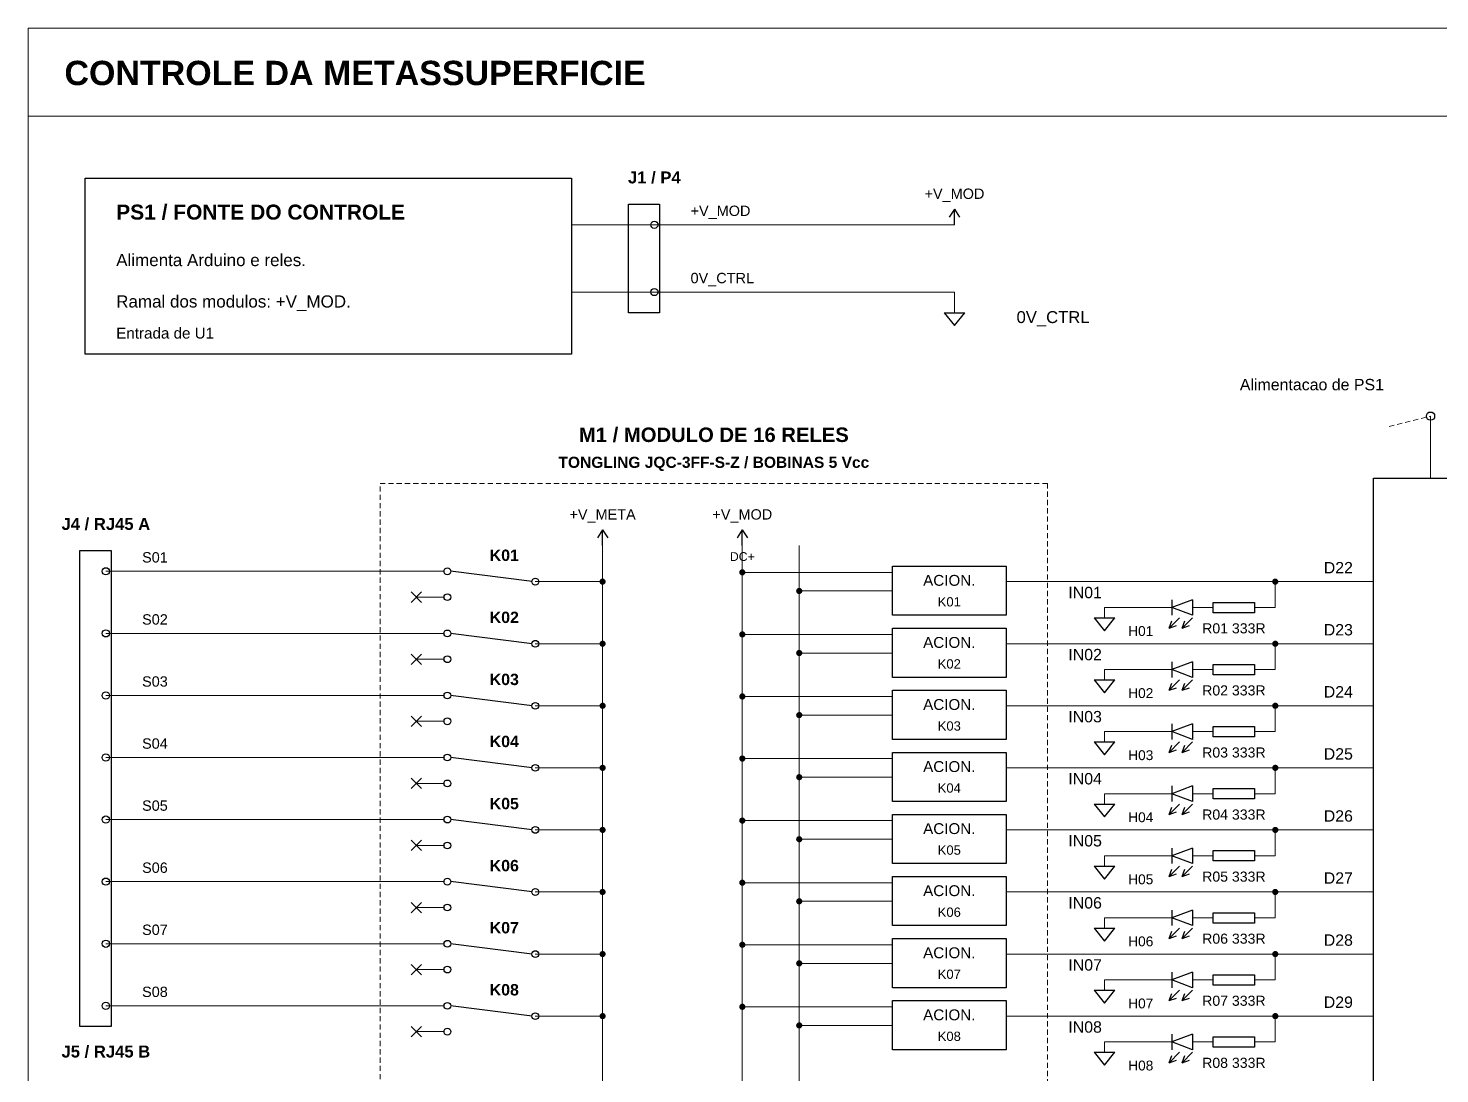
# Model space of a CAD drawing. Header units: millimetres. Extents: x 7 to 587, y 7 to 413.
# Drawn here: x 7 to 279.8, y 210.9 to 413 of the extents above; entities that cross this region are included whole.
import ezdxf
from ezdxf.enums import TextEntityAlignment as Align

# ---------------------------------------------------------------- set-up
doc = ezdxf.new("R2010")
doc.units = ezdxf.units.MM
doc.linetypes.add('ASSOCIATION_DASH', pattern=[1.6, 1, -0.6])
for name, color, linetype, lineweight in [('ANNOTATION', 7, 'Continuous', 13), ('FRAME', 7, 'Continuous', 18), ('MODULE', 7, 'Continuous', 13), ('SYMBOLS', 7, 'Continuous', 25), ('TEXT', 7, 'Continuous', 18), ('WIRES', 7, 'Continuous', 20)]:
    doc.layers.add(name, color=color, linetype=linetype, lineweight=lineweight)
doc.styles.add('BOLD', font='arialbd.ttf')
doc.styles.get("Standard").update_dxf_attribs({"font": 'arial.ttf'})

msp = doc.modelspace()

# ---------------------------------------------------------------- hatches: boundary and pattern name
at = {"layer": 'SYMBOLS'}
for points in [[(145.6, 307.8), (145.58, 307.96), (145.52, 308.1), (145.42, 308.22), (145.3, 308.32), (145.16, 308.38), (145, 308.4), (144.84, 308.38), (144.7, 308.32), (144.58, 308.22), (144.48, 308.1), (144.42, 307.96), (144.4, 307.8), (144.42, 307.64), (144.48, 307.5), (144.58, 307.38), (144.7, 307.28), (144.84, 307.22), (145, 307.2), (145.16, 307.22), (145.3, 307.28), (145.42, 307.38), (145.52, 307.5), (145.58, 307.64)], [(118.6, 306), (118.58, 306.16), (118.52, 306.3), (118.42, 306.42), (118.3, 306.52), (118.16, 306.58), (118, 306.6), (117.84, 306.58), (117.7, 306.52), (117.58, 306.42), (117.48, 306.3), (117.42, 306.16), (117.4, 306), (117.42, 305.84), (117.48, 305.7), (117.58, 305.58), (117.7, 305.48), (117.84, 305.42), (118, 305.4), (118.16, 305.42), (118.3, 305.48), (118.42, 305.58), (118.52, 305.7), (118.58, 305.84)], [(248.6, 306), (248.58, 306.16), (248.52, 306.3), (248.42, 306.42), (248.3, 306.52), (248.16, 306.58), (248, 306.6), (247.84, 306.58), (247.7, 306.52), (247.58, 306.42), (247.48, 306.3), (247.42, 306.16), (247.4, 306), (247.42, 305.84), (247.48, 305.7), (247.58, 305.58), (247.7, 305.48), (247.84, 305.42), (248, 305.4), (248.16, 305.42), (248.3, 305.48), (248.42, 305.58), (248.52, 305.7), (248.58, 305.84)], [(156.6, 304.2), (156.58, 304.36), (156.52, 304.5), (156.42, 304.62), (156.3, 304.72), (156.16, 304.78), (156, 304.8), (155.84, 304.78), (155.7, 304.72), (155.58, 304.62), (155.48, 304.5), (155.42, 304.36), (155.4, 304.2), (155.42, 304.04), (155.48, 303.9), (155.58, 303.78), (155.7, 303.68), (155.84, 303.62), (156, 303.6), (156.16, 303.62), (156.3, 303.68), (156.42, 303.78), (156.52, 303.9), (156.58, 304.04)], [(145.6, 295.8), (145.58, 295.96), (145.52, 296.1), (145.42, 296.22), (145.3, 296.32), (145.16, 296.38), (145, 296.4), (144.84, 296.38), (144.7, 296.32), (144.58, 296.22), (144.48, 296.1), (144.42, 295.96), (144.4, 295.8), (144.42, 295.64), (144.48, 295.5), (144.58, 295.38), (144.7, 295.28), (144.84, 295.22), (145, 295.2), (145.16, 295.22), (145.3, 295.28), (145.42, 295.38), (145.52, 295.5), (145.58, 295.64)], [(118.6, 294), (118.58, 294.16), (118.52, 294.3), (118.42, 294.42), (118.3, 294.52), (118.16, 294.58), (118, 294.6), (117.84, 294.58), (117.7, 294.52), (117.58, 294.42), (117.48, 294.3), (117.42, 294.16), (117.4, 294), (117.42, 293.84), (117.48, 293.7), (117.58, 293.58), (117.7, 293.48), (117.84, 293.42), (118, 293.4), (118.16, 293.42), (118.3, 293.48), (118.42, 293.58), (118.52, 293.7), (118.58, 293.84)], [(156.6, 292.2), (156.58, 292.36), (156.52, 292.5), (156.42, 292.62), (156.3, 292.72), (156.16, 292.78), (156, 292.8), (155.84, 292.78), (155.7, 292.72), (155.58, 292.62), (155.48, 292.5), (155.42, 292.36), (155.4, 292.2), (155.42, 292.04), (155.48, 291.9), (155.58, 291.78), (155.7, 291.68), (155.84, 291.62), (156, 291.6), (156.16, 291.62), (156.3, 291.68), (156.42, 291.78), (156.52, 291.9), (156.58, 292.04)], [(248.6, 294), (248.58, 294.16), (248.52, 294.3), (248.42, 294.42), (248.3, 294.52), (248.16, 294.58), (248, 294.6), (247.84, 294.58), (247.7, 294.52), (247.58, 294.42), (247.48, 294.3), (247.42, 294.16), (247.4, 294), (247.42, 293.84), (247.48, 293.7), (247.58, 293.58), (247.7, 293.48), (247.84, 293.42), (248, 293.4), (248.16, 293.42), (248.3, 293.48), (248.42, 293.58), (248.52, 293.7), (248.58, 293.84)], [(145.6, 283.8), (145.58, 283.96), (145.52, 284.1), (145.42, 284.22), (145.3, 284.32), (145.16, 284.38), (145, 284.4), (144.84, 284.38), (144.7, 284.32), (144.58, 284.22), (144.48, 284.1), (144.42, 283.96), (144.4, 283.8), (144.42, 283.64), (144.48, 283.5), (144.58, 283.38), (144.7, 283.28), (144.84, 283.22), (145, 283.2), (145.16, 283.22), (145.3, 283.28), (145.42, 283.38), (145.52, 283.5), (145.58, 283.64)], [(118.6, 282), (118.58, 282.16), (118.52, 282.3), (118.42, 282.42), (118.3, 282.52), (118.16, 282.58), (118, 282.6), (117.84, 282.58), (117.7, 282.52), (117.58, 282.42), (117.48, 282.3), (117.42, 282.16), (117.4, 282), (117.42, 281.84), (117.48, 281.7), (117.58, 281.58), (117.7, 281.48), (117.84, 281.42), (118, 281.4), (118.16, 281.42), (118.3, 281.48), (118.42, 281.58), (118.52, 281.7), (118.58, 281.84)], [(248.6, 282), (248.58, 282.16), (248.52, 282.3), (248.42, 282.42), (248.3, 282.52), (248.16, 282.58), (248, 282.6), (247.84, 282.58), (247.7, 282.52), (247.58, 282.42), (247.48, 282.3), (247.42, 282.16), (247.4, 282), (247.42, 281.84), (247.48, 281.7), (247.58, 281.58), (247.7, 281.48), (247.84, 281.42), (248, 281.4), (248.16, 281.42), (248.3, 281.48), (248.42, 281.58), (248.52, 281.7), (248.58, 281.84)], [(156.6, 280.2), (156.58, 280.36), (156.52, 280.5), (156.42, 280.62), (156.3, 280.72), (156.16, 280.78), (156, 280.8), (155.84, 280.78), (155.7, 280.72), (155.58, 280.62), (155.48, 280.5), (155.42, 280.36), (155.4, 280.2), (155.42, 280.04), (155.48, 279.9), (155.58, 279.78), (155.7, 279.68), (155.84, 279.62), (156, 279.6), (156.16, 279.62), (156.3, 279.68), (156.42, 279.78), (156.52, 279.9), (156.58, 280.04)], [(118.6, 270), (118.58, 270.16), (118.52, 270.3), (118.42, 270.42), (118.3, 270.52), (118.16, 270.58), (118, 270.6), (117.84, 270.58), (117.7, 270.52), (117.58, 270.42), (117.48, 270.3), (117.42, 270.16), (117.4, 270), (117.42, 269.84), (117.48, 269.7), (117.58, 269.58), (117.7, 269.48), (117.84, 269.42), (118, 269.4), (118.16, 269.42), (118.3, 269.48), (118.42, 269.58), (118.52, 269.7), (118.58, 269.84)], [(145.6, 271.8), (145.58, 271.96), (145.52, 272.1), (145.42, 272.22), (145.3, 272.32), (145.16, 272.38), (145, 272.4), (144.84, 272.38), (144.7, 272.32), (144.58, 272.22), (144.48, 272.1), (144.42, 271.96), (144.4, 271.8), (144.42, 271.64), (144.48, 271.5), (144.58, 271.38), (144.7, 271.28), (144.84, 271.22), (145, 271.2), (145.16, 271.22), (145.3, 271.28), (145.42, 271.38), (145.52, 271.5), (145.58, 271.64)], [(248.6, 270), (248.58, 270.16), (248.52, 270.3), (248.42, 270.42), (248.3, 270.52), (248.16, 270.58), (248, 270.6), (247.84, 270.58), (247.7, 270.52), (247.58, 270.42), (247.48, 270.3), (247.42, 270.16), (247.4, 270), (247.42, 269.84), (247.48, 269.7), (247.58, 269.58), (247.7, 269.48), (247.84, 269.42), (248, 269.4), (248.16, 269.42), (248.3, 269.48), (248.42, 269.58), (248.52, 269.7), (248.58, 269.84)], [(156.6, 268.2), (156.58, 268.36), (156.52, 268.5), (156.42, 268.62), (156.3, 268.72), (156.16, 268.78), (156, 268.8), (155.84, 268.78), (155.7, 268.72), (155.58, 268.62), (155.48, 268.5), (155.42, 268.36), (155.4, 268.2), (155.42, 268.04), (155.48, 267.9), (155.58, 267.78), (155.7, 267.68), (155.84, 267.62), (156, 267.6), (156.16, 267.62), (156.3, 267.68), (156.42, 267.78), (156.52, 267.9), (156.58, 268.04)], [(145.6, 259.8), (145.58, 259.96), (145.52, 260.1), (145.42, 260.22), (145.3, 260.32), (145.16, 260.38), (145, 260.4), (144.84, 260.38), (144.7, 260.32), (144.58, 260.22), (144.48, 260.1), (144.42, 259.96), (144.4, 259.8), (144.42, 259.64), (144.48, 259.5), (144.58, 259.38), (144.7, 259.28), (144.84, 259.22), (145, 259.2), (145.16, 259.22), (145.3, 259.28), (145.42, 259.38), (145.52, 259.5), (145.58, 259.64)], [(118.6, 258), (118.58, 258.16), (118.52, 258.3), (118.42, 258.42), (118.3, 258.52), (118.16, 258.58), (118, 258.6), (117.84, 258.58), (117.7, 258.52), (117.58, 258.42), (117.48, 258.3), (117.42, 258.16), (117.4, 258), (117.42, 257.84), (117.48, 257.7), (117.58, 257.58), (117.7, 257.48), (117.84, 257.42), (118, 257.4), (118.16, 257.42), (118.3, 257.48), (118.42, 257.58), (118.52, 257.7), (118.58, 257.84)], [(156.6, 256.2), (156.58, 256.36), (156.52, 256.5), (156.42, 256.62), (156.3, 256.72), (156.16, 256.78), (156, 256.8), (155.84, 256.78), (155.7, 256.72), (155.58, 256.62), (155.48, 256.5), (155.42, 256.36), (155.4, 256.2), (155.42, 256.04), (155.48, 255.9), (155.58, 255.78), (155.7, 255.68), (155.84, 255.62), (156, 255.6), (156.16, 255.62), (156.3, 255.68), (156.42, 255.78), (156.52, 255.9), (156.58, 256.04)], [(248.6, 258), (248.58, 258.16), (248.52, 258.3), (248.42, 258.42), (248.3, 258.52), (248.16, 258.58), (248, 258.6), (247.84, 258.58), (247.7, 258.52), (247.58, 258.42), (247.48, 258.3), (247.42, 258.16), (247.4, 258), (247.42, 257.84), (247.48, 257.7), (247.58, 257.58), (247.7, 257.48), (247.84, 257.42), (248, 257.4), (248.16, 257.42), (248.3, 257.48), (248.42, 257.58), (248.52, 257.7), (248.58, 257.84)], [(145.6, 247.8), (145.58, 247.96), (145.52, 248.1), (145.42, 248.22), (145.3, 248.32), (145.16, 248.38), (145, 248.4), (144.84, 248.38), (144.7, 248.32), (144.58, 248.22), (144.48, 248.1), (144.42, 247.96), (144.4, 247.8), (144.42, 247.64), (144.48, 247.5), (144.58, 247.38), (144.7, 247.28), (144.84, 247.22), (145, 247.2), (145.16, 247.22), (145.3, 247.28), (145.42, 247.38), (145.52, 247.5), (145.58, 247.64)], [(118.6, 246), (118.58, 246.16), (118.52, 246.3), (118.42, 246.42), (118.3, 246.52), (118.16, 246.58), (118, 246.6), (117.84, 246.58), (117.7, 246.52), (117.58, 246.42), (117.48, 246.3), (117.42, 246.16), (117.4, 246), (117.42, 245.84), (117.48, 245.7), (117.58, 245.58), (117.7, 245.48), (117.84, 245.42), (118, 245.4), (118.16, 245.42), (118.3, 245.48), (118.42, 245.58), (118.52, 245.7), (118.58, 245.84)], [(248.6, 246), (248.58, 246.16), (248.52, 246.3), (248.42, 246.42), (248.3, 246.52), (248.16, 246.58), (248, 246.6), (247.84, 246.58), (247.7, 246.52), (247.58, 246.42), (247.48, 246.3), (247.42, 246.16), (247.4, 246), (247.42, 245.84), (247.48, 245.7), (247.58, 245.58), (247.7, 245.48), (247.84, 245.42), (248, 245.4), (248.16, 245.42), (248.3, 245.48), (248.42, 245.58), (248.52, 245.7), (248.58, 245.84)], [(156.6, 244.2), (156.58, 244.36), (156.52, 244.5), (156.42, 244.62), (156.3, 244.72), (156.16, 244.78), (156, 244.8), (155.84, 244.78), (155.7, 244.72), (155.58, 244.62), (155.48, 244.5), (155.42, 244.36), (155.4, 244.2), (155.42, 244.04), (155.48, 243.9), (155.58, 243.78), (155.7, 243.68), (155.84, 243.62), (156, 243.6), (156.16, 243.62), (156.3, 243.68), (156.42, 243.78), (156.52, 243.9), (156.58, 244.04)], [(118.6, 234), (118.58, 234.16), (118.52, 234.3), (118.42, 234.42), (118.3, 234.52), (118.16, 234.58), (118, 234.6), (117.84, 234.58), (117.7, 234.52), (117.58, 234.42), (117.48, 234.3), (117.42, 234.16), (117.4, 234), (117.42, 233.84), (117.48, 233.7), (117.58, 233.58), (117.7, 233.48), (117.84, 233.42), (118, 233.4), (118.16, 233.42), (118.3, 233.48), (118.42, 233.58), (118.52, 233.7), (118.58, 233.84)], [(145.6, 235.8), (145.58, 235.96), (145.52, 236.1), (145.42, 236.22), (145.3, 236.32), (145.16, 236.38), (145, 236.4), (144.84, 236.38), (144.7, 236.32), (144.58, 236.22), (144.48, 236.1), (144.42, 235.96), (144.4, 235.8), (144.42, 235.64), (144.48, 235.5), (144.58, 235.38), (144.7, 235.28), (144.84, 235.22), (145, 235.2), (145.16, 235.22), (145.3, 235.28), (145.42, 235.38), (145.52, 235.5), (145.58, 235.64)], [(248.6, 234), (248.58, 234.16), (248.52, 234.3), (248.42, 234.42), (248.3, 234.52), (248.16, 234.58), (248, 234.6), (247.84, 234.58), (247.7, 234.52), (247.58, 234.42), (247.48, 234.3), (247.42, 234.16), (247.4, 234), (247.42, 233.84), (247.48, 233.7), (247.58, 233.58), (247.7, 233.48), (247.84, 233.42), (248, 233.4), (248.16, 233.42), (248.3, 233.48), (248.42, 233.58), (248.52, 233.7), (248.58, 233.84)], [(156.6, 232.2), (156.58, 232.36), (156.52, 232.5), (156.42, 232.62), (156.3, 232.72), (156.16, 232.78), (156, 232.8), (155.84, 232.78), (155.7, 232.72), (155.58, 232.62), (155.48, 232.5), (155.42, 232.36), (155.4, 232.2), (155.42, 232.04), (155.48, 231.9), (155.58, 231.78), (155.7, 231.68), (155.84, 231.62), (156, 231.6), (156.16, 231.62), (156.3, 231.68), (156.42, 231.78), (156.52, 231.9), (156.58, 232.04)], [(145.6, 223.8), (145.58, 223.96), (145.52, 224.1), (145.42, 224.22), (145.3, 224.32), (145.16, 224.38), (145, 224.4), (144.84, 224.38), (144.7, 224.32), (144.58, 224.22), (144.48, 224.1), (144.42, 223.96), (144.4, 223.8), (144.42, 223.64), (144.48, 223.5), (144.58, 223.38), (144.7, 223.28), (144.84, 223.22), (145, 223.2), (145.16, 223.22), (145.3, 223.28), (145.42, 223.38), (145.52, 223.5), (145.58, 223.64)], [(118.6, 222), (118.58, 222.16), (118.52, 222.3), (118.42, 222.42), (118.3, 222.52), (118.16, 222.58), (118, 222.6), (117.84, 222.58), (117.7, 222.52), (117.58, 222.42), (117.48, 222.3), (117.42, 222.16), (117.4, 222), (117.42, 221.84), (117.48, 221.7), (117.58, 221.58), (117.7, 221.48), (117.84, 221.42), (118, 221.4), (118.16, 221.42), (118.3, 221.48), (118.42, 221.58), (118.52, 221.7), (118.58, 221.84)], [(248.6, 222), (248.58, 222.16), (248.52, 222.3), (248.42, 222.42), (248.3, 222.52), (248.16, 222.58), (248, 222.6), (247.84, 222.58), (247.7, 222.52), (247.58, 222.42), (247.48, 222.3), (247.42, 222.16), (247.4, 222), (247.42, 221.84), (247.48, 221.7), (247.58, 221.58), (247.7, 221.48), (247.84, 221.42), (248, 221.4), (248.16, 221.42), (248.3, 221.48), (248.42, 221.58), (248.52, 221.7), (248.58, 221.84)], [(156.6, 220.2), (156.58, 220.36), (156.52, 220.5), (156.42, 220.62), (156.3, 220.72), (156.16, 220.78), (156, 220.8), (155.84, 220.78), (155.7, 220.72), (155.58, 220.62), (155.48, 220.5), (155.42, 220.36), (155.4, 220.2), (155.42, 220.04), (155.48, 219.9), (155.58, 219.78), (155.7, 219.68), (155.84, 219.62), (156, 219.6), (156.16, 219.62), (156.3, 219.68), (156.42, 219.78), (156.52, 219.9), (156.58, 220.04)]]:
    msp.add_hatch(color=256, dxfattribs=at).paths.add_polyline_path(points)

# ---------------------------------------------------------------- linework, layer by layer
at = {"layer": 'ANNOTATION', "linetype": 'ASSOCIATION_DASH'}
msp.add_line((270, 336), (278, 338), dxfattribs=at)
at = {"layer": 'FRAME'}
for p, q in [((7, 413), (587, 413)), ((7, 7), (7, 413)), ((7, 396), (587, 396))]:
    msp.add_line(p, q, dxfattribs=at)
at = {"layer": 'MODULE', "linetype": 'ASSOCIATION_DASH'}
for p, q in [((75, 325), (204, 325)), ((75, 101), (75, 325)), ((204, 325), (204, 101))]:
    msp.add_line(p, q, dxfattribs=at)
at = {"layer": 'SYMBOLS'}
for p, q in [((18, 384), (112, 384)), ((18, 350), (18, 384)), ((112, 384), (112, 350)), ((123, 379), (129, 379)), ((123, 358), (123, 379)), ((129, 379), (129, 358)), ((186, 378), (185, 376.5)), ((186, 375), (186, 378)), ((186, 378), (187, 376.5)), ((129, 358), (123, 358)), ((184, 358), (188, 358)), ((184, 358), (186, 355.5)), ((186, 355.5), (188, 358)), ((112, 350), (18, 350)), ((267, 326), (327, 326)), ((267, 103), (267, 326)), ((118, 316), (117, 314.5)), ((118, 313), (118, 316)), ((118, 316), (119, 314.5)), ((145, 316), (144, 314.5)), ((145, 313), (145, 316)), ((145, 316), (146, 314.5)), ((17, 312), (23, 312)), ((17, 220), (17, 312)), ((23, 312), (23, 220)), ((174, 309), (196, 309)), ((174, 299.5), (174, 309)), ((196, 309), (196, 299.5)), ((104.4, 306), (88.6, 308)), ((81, 304), (83, 302)), ((81, 302), (83, 304)), ((232, 302.5), (228, 301)), ((228, 302.5), (228, 299.5)), ((232, 299.5), (228, 301)), ((232, 302.5), (232, 299.5)), ((236, 302), (244, 302)), ((236, 300), (236, 302)), ((244, 302), (244, 300)), ((196, 299.5), (174, 299.5)), ((213, 299), (217, 299)), ((213, 299), (215, 296.5)), ((215, 296.5), (217, 299)), ((229.5, 299), (227.5, 297)), ((227.5, 297), (228, 298.4)), ((227.5, 297), (228.9, 297.5)), ((232, 299), (230, 297)), ((230, 297), (230.5, 298.4)), ((230, 297), (231.4, 297.5)), ((244, 300), (236, 300)), ((104.4, 294), (88.6, 296)), ((174, 297), (196, 297)), ((174, 287.5), (174, 297)), ((196, 297), (196, 287.5)), ((81, 292), (83, 290)), ((81, 290), (83, 292)), ((232, 290.5), (228, 289)), ((228, 290.5), (228, 287.5)), ((232, 290.5), (232, 287.5)), ((236, 290), (244, 290)), ((236, 288), (236, 290)), ((244, 290), (244, 288)), ((196, 287.5), (174, 287.5)), ((213, 287), (217, 287)), ((213, 287), (215, 284.5)), ((215, 284.5), (217, 287)), ((229.5, 287), (227.5, 285)), ((232, 287.5), (228, 289)), ((232, 287), (230, 285)), ((244, 288), (236, 288)), ((104.4, 282), (88.6, 284)), ((174, 285), (196, 285)), ((174, 275.5), (174, 285)), ((196, 285), (196, 275.5)), ((227.5, 285), (228, 286.4)), ((227.5, 285), (228.9, 285.5)), ((230, 285), (230.5, 286.4)), ((230, 285), (231.4, 285.5)), ((81, 280), (83, 278)), ((81, 278), (83, 280)), ((232, 278.5), (228, 277)), ((228, 278.5), (228, 275.5)), ((232, 278.5), (232, 275.5)), ((232, 275.5), (228, 277)), ((236, 278), (244, 278)), ((236, 276), (236, 278)), ((244, 276), (236, 276)), ((244, 278), (244, 276)), ((196, 275.5), (174, 275.5)), ((174, 273), (196, 273)), ((174, 263.5), (174, 273)), ((196, 273), (196, 263.5)), ((213, 275), (217, 275)), ((213, 275), (215, 272.5)), ((215, 272.5), (217, 275)), ((229.5, 275), (227.5, 273)), ((227.5, 273), (228, 274.4)), ((227.5, 273), (228.9, 273.5)), ((232, 275), (230, 273)), ((230, 273), (230.5, 274.4)), ((230, 273), (231.4, 273.5)), ((104.4, 270), (88.6, 272)), ((81, 268), (83, 266)), ((81, 266), (83, 268)), ((232, 266.5), (228, 265)), ((228, 266.5), (228, 263.5)), ((232, 263.5), (228, 265)), ((232, 266.5), (232, 263.5)), ((236, 266), (244, 266)), ((236, 264), (236, 266)), ((244, 266), (244, 264)), ((196, 263.5), (174, 263.5)), ((213, 263), (217, 263)), ((213, 263), (215, 260.5)), ((215, 260.5), (217, 263)), ((229.5, 263), (227.5, 261)), ((227.5, 261), (228, 262.4)), ((232, 263), (230, 261)), ((230, 261), (230.5, 262.4)), ((244, 264), (236, 264)), ((104.4, 258), (88.6, 260)), ((174, 261), (196, 261)), ((174, 251.5), (174, 261)), ((196, 261), (196, 251.5)), ((227.5, 261), (228.9, 261.5)), ((230, 261), (231.4, 261.5)), ((81, 256), (83, 254)), ((81, 254), (83, 256)), ((232, 254.5), (228, 253)), ((228, 254.5), (228, 251.5)), ((232, 254.5), (232, 251.5)), ((236, 254), (244, 254)), ((236, 252), (236, 254)), ((244, 254), (244, 252)), ((196, 251.5), (174, 251.5)), ((213, 251), (217, 251)), ((213, 251), (215, 248.5)), ((215, 248.5), (217, 251)), ((229.5, 251), (227.5, 249)), ((232, 251.5), (228, 253)), ((232, 251), (230, 249)), ((244, 252), (236, 252)), ((174, 249), (196, 249)), ((174, 239.5), (174, 249)), ((196, 249), (196, 239.5)), ((227.5, 249), (228, 250.4)), ((227.5, 249), (228.9, 249.5)), ((230, 249), (230.5, 250.4)), ((230, 249), (231.4, 249.5)), ((104.4, 246), (88.6, 248)), ((81, 244), (83, 242)), ((81, 242), (83, 244)), ((232, 242.5), (228, 241)), ((228, 242.5), (228, 239.5)), ((232, 239.5), (228, 241)), ((232, 242.5), (232, 239.5)), ((236, 242), (244, 242)), ((236, 240), (236, 242)), ((244, 242), (244, 240)), ((196, 239.5), (174, 239.5)), ((213, 239), (217, 239)), ((213, 239), (215, 236.5)), ((215, 236.5), (217, 239)), ((229.5, 239), (227.5, 237)), ((227.5, 237), (228, 238.4)), ((227.5, 237), (228.9, 237.5)), ((232, 239), (230, 237)), ((230, 237), (230.5, 238.4)), ((230, 237), (231.4, 237.5)), ((244, 240), (236, 240)), ((104.4, 234), (88.6, 236)), ((174, 237), (196, 237)), ((174, 227.5), (174, 237)), ((196, 237), (196, 227.5)), ((81, 232), (83, 230)), ((81, 230), (83, 232)), ((232, 230.5), (228, 229)), ((228, 230.5), (228, 227.5)), ((232, 230.5), (232, 227.5)), ((236, 230), (244, 230)), ((236, 228), (236, 230)), ((244, 230), (244, 228)), ((196, 227.5), (174, 227.5)), ((213, 227), (217, 227)), ((213, 227), (215, 224.5)), ((215, 224.5), (217, 227)), ((229.5, 227), (227.5, 225)), ((232, 227.5), (228, 229)), ((232, 227), (230, 225)), ((244, 228), (236, 228)), ((104.4, 222), (88.6, 224)), ((174, 225), (196, 225)), ((174, 215.5), (174, 225)), ((196, 225), (196, 215.5)), ((227.5, 225), (228, 226.4)), ((227.5, 225), (228.9, 225.5)), ((230, 225), (230.5, 226.4)), ((230, 225), (231.4, 225.5)), ((23, 220), (17, 220)), ((81, 220), (83, 218)), ((81, 218), (83, 220)), ((232, 218.5), (228, 217)), ((228, 218.5), (228, 215.5)), ((232, 218.5), (232, 215.5)), ((232, 215.5), (228, 217)), ((236, 218), (244, 218)), ((236, 216), (236, 218)), ((244, 216), (236, 216)), ((244, 218), (244, 216)), ((196, 215.5), (174, 215.5)), ((213, 215), (217, 215)), ((213, 215), (215, 212.5)), ((215, 212.5), (217, 215)), ((229.5, 215), (227.5, 213)), ((227.5, 213), (228, 214.4)), ((227.5, 213), (228.9, 213.5)), ((232, 215), (230, 213)), ((230, 213), (230.5, 214.4)), ((230, 213), (231.4, 213.5))]:
    msp.add_line(p, q, dxfattribs=at)
for centre, radius in [((128, 375), 0.7), ((128, 362), 0.7), ((278, 338), 0.8), ((22, 308), 0.7), ((88, 308), 0.65), ((105, 306), 0.65), ((88, 303), 0.65), ((22, 296), 0.7), ((88, 296), 0.65), ((105, 294), 0.65), ((88, 291), 0.65), ((22, 284), 0.7), ((88, 284), 0.65), ((105, 282), 0.65), ((88, 279), 0.65), ((22, 272), 0.7), ((88, 272), 0.65), ((105, 270), 0.65), ((88, 267), 0.65), ((22, 260), 0.7), ((88, 260), 0.65), ((105, 258), 0.65), ((88, 255), 0.65), ((22, 248), 0.7), ((88, 248), 0.65), ((105, 246), 0.65), ((88, 243), 0.65), ((22, 236), 0.7), ((88, 236), 0.65), ((105, 234), 0.65), ((88, 231), 0.65), ((22, 224), 0.7), ((88, 224), 0.65), ((105, 222), 0.65), ((88, 219), 0.65)]:
    msp.add_circle(centre, radius, dxfattribs=at)
at = {"layer": 'WIRES'}
for p, q in [((112, 375), (128, 375)), ((128, 375), (186, 375)), ((112, 362), (128, 362)), ((128, 362), (186, 362)), ((186, 362), (186, 358)), ((278, 338), (278, 326)), ((118, 313), (118, 120)), ((145, 313), (145, 120)), ((156, 313), (156, 112)), ((87.4, 308), (22, 308)), ((118, 306), (105, 306)), ((145, 307.8), (174, 307.8)), ((267, 306), (196, 306)), ((248, 306), (248, 301)), ((87.4, 303), (82, 303)), ((156, 304.2), (174, 304.2)), ((228, 301), (215, 301)), ((215, 301), (215, 299)), ((236, 301), (232, 301)), ((248, 301), (244, 301)), ((87.4, 296), (22, 296)), ((145, 295.8), (174, 295.8)), ((118, 294), (105, 294)), ((156, 292.2), (174, 292.2)), ((267, 294), (196, 294)), ((248, 294), (248, 289)), ((87.4, 291), (82, 291)), ((228, 289), (215, 289)), ((215, 289), (215, 287)), ((236, 289), (232, 289)), ((248, 289), (244, 289)), ((87.4, 284), (22, 284)), ((145, 283.8), (174, 283.8)), ((118, 282), (105, 282)), ((267, 282), (196, 282)), ((248, 282), (248, 277)), ((87.4, 279), (82, 279)), ((156, 280.2), (174, 280.2)), ((228, 277), (215, 277)), ((215, 277), (215, 275)), ((236, 277), (232, 277)), ((248, 277), (244, 277)), ((87.4, 272), (22, 272)), ((145, 271.8), (174, 271.8)), ((118, 270), (105, 270)), ((156, 268.2), (174, 268.2)), ((267, 270), (196, 270)), ((248, 270), (248, 265)), ((87.4, 267), (82, 267)), ((228, 265), (215, 265)), ((215, 265), (215, 263)), ((236, 265), (232, 265)), ((248, 265), (244, 265)), ((87.4, 260), (22, 260)), ((145, 259.8), (174, 259.8)), ((118, 258), (105, 258)), ((267, 258), (196, 258)), ((248, 258), (248, 253)), ((87.4, 255), (82, 255)), ((156, 256.2), (174, 256.2)), ((228, 253), (215, 253)), ((215, 253), (215, 251)), ((236, 253), (232, 253)), ((248, 253), (244, 253)), ((87.4, 248), (22, 248)), ((118, 246), (105, 246)), ((145, 247.8), (174, 247.8)), ((267, 246), (196, 246)), ((248, 246), (248, 241)), ((87.4, 243), (82, 243)), ((156, 244.2), (174, 244.2)), ((228, 241), (215, 241)), ((215, 241), (215, 239)), ((236, 241), (232, 241)), ((248, 241), (244, 241)), ((87.4, 236), (22, 236)), ((145, 235.8), (174, 235.8)), ((118, 234), (105, 234)), ((156, 232.2), (174, 232.2)), ((267, 234), (196, 234)), ((248, 234), (248, 229)), ((87.4, 231), (82, 231)), ((228, 229), (215, 229)), ((215, 229), (215, 227)), ((236, 229), (232, 229)), ((248, 229), (244, 229)), ((87.4, 224), (22, 224)), ((145, 223.8), (174, 223.8)), ((118, 222), (105, 222)), ((267, 222), (196, 222)), ((248, 222), (248, 217)), ((87.4, 219), (82, 219)), ((156, 220.2), (174, 220.2)), ((228, 217), (215, 217)), ((215, 217), (215, 215)), ((236, 217), (232, 217)), ((248, 217), (244, 217))]:
    msp.add_line(p, q, dxfattribs=at)

# ---------------------------------------------------------------- texts
at = {"layer": 'TEXT', "style": 'BOLD'}
for s, height, p in [('CONTROLE DA METASSUPERFICIE', 4.7, (14, 402)), ('PS1 / FONTE DO CONTROLE', 2.9, (24, 376))]:
    msp.add_text(s, height=height, dxfattribs=at).set_placement(p)
for s, height, p in [('J1 / P4', 2.3, (128, 383)), ('M1 / MODULO DE 16 RELES', 2.8, (139.5, 333)), ('TONGLING JQC-3FF-S-Z / BOBINAS 5 Vcc', 2.15, (139.5, 328)), ('J4 / RJ45 A', 2.3, (22, 316)), ('K01', 2.2, (99, 310)), ('K02', 2.2, (99, 298)), ('K03', 2.2, (99, 286)), ('K04', 2.2, (99, 274)), ('K05', 2.2, (99, 262)), ('K06', 2.2, (99, 250)), ('K07', 2.2, (99, 238)), ('K08', 2.2, (99, 226)), ('J5 / RJ45 B', 2.3, (22, 214))]:
    msp.add_text(s, height=height, dxfattribs=at).set_placement(p, align=Align.CENTER)
at = {"layer": 'TEXT'}
for s, height, p in [('+V_MOD', 2, (186, 380)), ('+V_META', 2, (118, 318)), ('+V_MOD', 2, (145, 318)), ('DC+', 1.7, (145, 310)), ('ACION.', 2.1, (185, 305.2)), ('K01', 1.8, (185, 301.2)), ('H01', 1.9, (222, 295.5)), ('R01 333R', 1.95, (240, 296)), ('ACION.', 2.1, (185, 293.2)), ('K02', 1.8, (185, 289.2)), ('H02', 1.9, (222, 283.5)), ('R02 333R', 1.95, (240, 284)), ('ACION.', 2.1, (185, 281.2)), ('K03', 1.8, (185, 277.2)), ('H03', 1.9, (222, 271.5)), ('R03 333R', 1.95, (240, 272)), ('ACION.', 2.1, (185, 269.2)), ('K04', 1.8, (185, 265.2)), ('R04 333R', 1.95, (240, 260)), ('ACION.', 2.1, (185, 257.2)), ('H04', 1.9, (222, 259.5)), ('K05', 1.8, (185, 253.2)), ('H05', 1.9, (222, 247.5)), ('R05 333R', 1.95, (240, 248)), ('ACION.', 2.1, (185, 245.2)), ('K06', 1.8, (185, 241.2)), ('H06', 1.9, (222, 235.5)), ('R06 333R', 1.95, (240, 236)), ('ACION.', 2.1, (185, 233.2)), ('K07', 1.8, (185, 229.2)), ('H07', 1.9, (222, 223.5)), ('R07 333R', 1.95, (240, 224)), ('ACION.', 2.1, (185, 221.2)), ('K08', 1.8, (185, 217.2)), ('H08', 1.9, (222, 211.5)), ('R08 333R', 1.95, (240, 212))]:
    msp.add_text(s, height=height, dxfattribs=at).set_placement(p, align=Align.CENTER)
for s, height, p in [('+V_MOD', 2, (135, 376.7)), ('Alimenta Arduino e reles.', 2.35, (24, 367)), ('0V_CTRL', 2, (135, 363.7)), ('Ramal dos modulos: +V_MOD.', 2.35, (24, 359)), ('0V_CTRL', 2.3, (198, 356)), ('Entrada de U1', 2.1, (24, 353)), ('S01', 2, (29, 309.7)), ('IN01', 2.2, (208, 302.8)), ('S02', 2, (29, 297.7)), ('IN02', 2.2, (208, 290.8)), ('S03', 2, (29, 285.7)), ('IN03', 2.2, (208, 278.8)), ('S04', 2, (29, 273.7)), ('IN04', 2.2, (208, 266.8)), ('S05', 2, (29, 261.7)), ('IN05', 2.2, (208, 254.8)), ('S06', 2, (29, 249.7)), ('IN06', 2.2, (208, 242.8)), ('S07', 2, (29, 237.7)), ('IN07', 2.2, (208, 230.8)), ('S08', 2, (29, 225.7)), ('IN08', 2.2, (208, 218.8))]:
    msp.add_text(s, height=height, dxfattribs=at).set_placement(p)
for s, p in [('Alimentacao de PS1', (269, 343)), ('D22', (263, 307.6)), ('D23', (263, 295.6)), ('D24', (263, 283.6)), ('D25', (263, 271.6)), ('D26', (263, 259.6)), ('D27', (263, 247.6)), ('D28', (263, 235.6)), ('D29', (263, 223.6))]:
    msp.add_text(s, height=2.2, dxfattribs=at).set_placement(p, align=Align.RIGHT)

doc.saveas('drawing.dxf')
